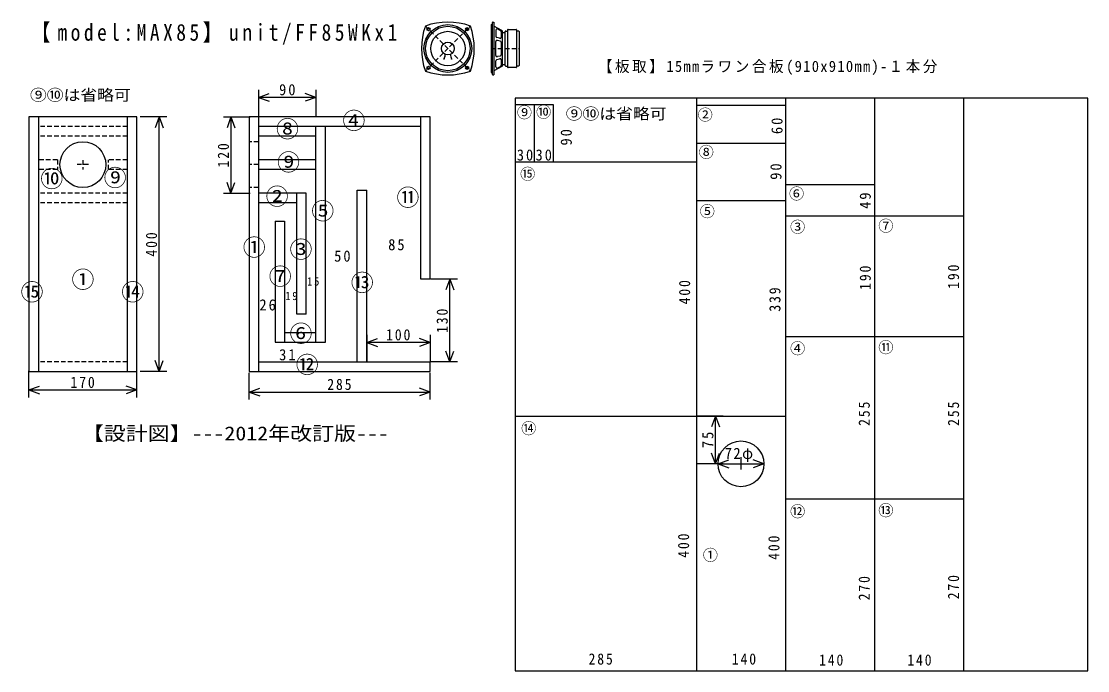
# Model space of a CAD drawing. Units: millimetres, scale not verified. Extents: x -941 to 736, y -447 to 574.
import ezdxf
from ezdxf.enums import TextEntityAlignment as Align

# ---------------------------------------------------------------- set-up
doc = ezdxf.new("R2010")
doc.units = ezdxf.units.MM
doc.header["$LTSCALE"] = 6
doc.linetypes.add('DASHED1', pattern=[1.8, 1.2, -0.6])
doc.layers.add('0-0', color=7, linetype='Continuous')
doc.styles.add('ＭＳ ゴシック', font='')
doc.styles.get('ＭＳ ゴシック').set_extended_font_data('MS Gothic')

msp = doc.modelspace()

# ---------------------------------------------------------------- linework, layer by layer
at = {"layer": '0-0'}
for p, q in [((-199.926, 490.332), (-199.926, 571.931)), ((-199.226, 572.631), (-197.676, 572.631)), ((-197.676, 572.631), (-197.676, 489.631)), ((-202.176, 568.631), (-202.176, 493.631)), ((-202.176, 568.631), (-199.926, 568.631)), ((-185.205, 559.203), (-197.676, 566.131)), ((-194.676, 559.973), (-194.676, 550.157)), ((-191.731, 561.735), (-187.231, 559.322)), ((-186.176, 557.559), (-186.176, 549.069)), ((-184.176, 504.808), (-184.176, 557.454)), ((-184.176, 556.131), (-180.176, 556.131)), ((-180.176, 504.631), (-180.176, 557.631)), ((-179.176, 558.631), (-176.176, 558.631)), ((-176.176, 560.432), (-176.176, 501.832)), ((-175.476, 561.131), (-162.876, 561.131)), ((-162.176, 560.432), (-162.176, 501.832)), ((-159.176, 558.631), (-162.176, 558.631)), ((-158.176, 557.631), (-158.176, 504.631)), ((-194.676, 520.291), (-194.676, 541.972)), ((-188.745, 547.152), (-193.244, 548.485)), ((-187.742, 542.924), (-192.243, 543.924)), ((-186.176, 540.972), (-186.176, 521.291)), ((-185.205, 503.06), (-197.676, 496.131)), ((-194.676, 502.29), (-194.676, 511.86)), ((-193.244, 513.778), (-188.745, 515.111)), ((-187.742, 519.339), (-192.243, 518.339)), ((-191.731, 500.527), (-187.231, 502.941)), ((-186.176, 513.193), (-186.176, 504.704)), ((-184.176, 506.131), (-180.176, 506.131)), ((-179.176, 503.631), (-176.176, 503.631)), ((-159.176, 503.631), (-162.176, 503.631)), ((-202.176, 493.631), (-199.926, 493.631)), ((-199.226, 489.631), (-197.676, 489.631)), ((-162.876, 501.132), (-175.476, 501.132)), ((120.622, 453.264), (120.622, -446.736)), ((260.622, 453.264), (260.622, -446.736)), ((400.622, 453.264), (400.622, -446.736)), ((540.622, 453.264), (540.622, -446.736)), ((-164.378, 443.264), (-104.378, 443.264)), ((-134.378, 443.264), (-134.378, 353.264)), ((-104.378, 443.264), (-104.378, 353.264)), ((120.622, 442.264), (260.622, 442.264)), ((-913.808, 423.601), (-913.808, 23.601)), ((-773.808, 23.601), (-773.808, 423.601)), ((-567.668, 423.601), (-567.668, 23.601)), ((-297.668, 168.601), (-297.668, 423.601)), ((-312.668, 408.601), (-567.668, 408.601)), ((-477.668, 69.601), (-477.668, 408.601)), ((-462.668, 69.601), (-462.668, 408.601)), ((-477.668, 393.601), (-567.668, 393.601)), ((120.622, 382.264), (260.622, 382.264)), ((-477.668, 356.101), (-567.668, 356.101)), ((-164.378, 353.264), (120.622, 353.264)), ((-477.668, 341.101), (-567.668, 341.101)), ((-492.668, 303.601), (-567.668, 303.601)), ((-492.668, 113.601), (-492.668, 303.601)), ((-412.668, 308.601), (-397.668, 308.601)), ((-412.668, 38.601), (-412.668, 308.601)), ((-397.668, 38.601), (-397.668, 308.601)), ((260.622, 317.264), (400.622, 317.264)), ((-507.668, 288.601), (-567.668, 288.601)), ((120.622, 292.264), (260.622, 292.264)), ((260.622, 268.264), (540.622, 268.264)), ((-541.668, 259.601), (-541.668, 69.601)), ((-526.668, 84.601), (-477.668, 84.601)), ((-541.668, 69.601), (-462.668, 69.601)), ((260.622, 78.264), (540.622, 78.264)), ((-567.668, 38.601), (-297.668, 38.601)), ((-297.668, 23.601), (-297.668, 38.601)), ((-582.668, 23.601), (-297.668, 23.601)), ((-164.378, -46.736), (260.622, -46.736)), ((190.622, -110.984), (190.622, -130.57)), ((181.276, -121.736), (198.857, -121.736)), ((260.622, -176.736), (540.622, -176.736))]:
    msp.add_line(p, q, dxfattribs=at)
at = {"layer": '0-0', "linetype": 'DASHED1'}
for p, q in [((-305.494, 495.776), (-234.783, 566.487)), ((-305.494, 566.487), (-234.783, 495.776)), ((-197.676, 559.602), (-197.676, 511.407)), ((-202.176, 531.131), (-158.176, 531.131)), ((-773.808, 408.601), (-913.808, 408.601)), ((-773.808, 393.601), (-913.808, 393.601)), ((-567.668, 384.601), (-582.668, 384.601)), ((-883.808, 356.101), (-913.808, 356.101)), ((-843.808, 355.676), (-843.808, 340.793)), ((-773.808, 356.101), (-803.808, 356.101)), ((-835.183, 348.601), (-852.857, 348.601)), ((-567.668, 348.601), (-582.668, 348.601)), ((-773.808, 303.601), (-913.808, 303.601)), ((-567.668, 312.601), (-582.668, 312.601)), ((-773.808, 288.601), (-913.808, 288.601)), ((-773.808, 38.601), (-913.808, 38.601))]:
    msp.add_line(p, q, dxfattribs=at)
at = {"layer": '0-0', "color": 4}
for p, q in [((-567.668, 466.352), (-567.668, 424.352)), ((-567.668, 454.352), (-550.754, 460.509)), ((-477.668, 454.352), (-567.668, 454.352)), ((-567.668, 454.352), (-550.754, 448.196)), ((-477.668, 454.352), (-494.583, 460.509)), ((-477.668, 454.352), (-494.583, 448.196)), ((-477.668, 466.352), (-477.668, 424.352)), ((-712.041, 423.601), (-754.041, 423.601)), ((-724.041, 423.601), (-730.198, 406.687)), ((-724.041, 23.601), (-724.041, 423.601)), ((-724.041, 423.601), (-717.885, 406.687)), ((-623.036, 423.601), (-581.036, 423.601)), ((-611.036, 423.601), (-617.193, 406.687)), ((-611.036, 423.601), (-611.036, 303.601)), ((-611.036, 423.601), (-604.88, 406.687)), ((-611.036, 303.601), (-617.193, 320.516)), ((-611.036, 303.601), (-604.88, 320.516)), ((-623.036, 303.601), (-581.036, 303.601)), ((-255.047, 168.601), (-297.047, 168.601)), ((-267.047, 168.601), (-273.203, 151.687)), ((-267.047, 38.601), (-267.047, 168.601)), ((-267.047, 168.601), (-260.89, 151.687)), ((-397.668, 81.171), (-397.668, 39.171)), ((-397.668, 69.171), (-380.754, 75.327)), ((-297.668, 69.171), (-397.668, 69.171)), ((-397.668, 69.171), (-380.754, 63.015)), ((-297.668, 69.171), (-314.583, 75.327)), ((-297.668, 69.171), (-314.583, 63.015)), ((-297.668, 81.171), (-297.668, 39.171)), ((-267.047, 38.601), (-273.203, 55.516)), ((-267.047, 38.601), (-260.89, 55.516)), ((-724.041, 23.601), (-730.198, 40.516)), ((-724.041, 23.601), (-717.885, 40.516)), ((-255.047, 38.601), (-297.047, 38.601)), ((-928.808, -17.518), (-928.808, 24.482)), ((-758.808, -17.518), (-758.808, 24.482)), ((-712.041, 23.601), (-754.041, 23.601)), ((-582.668, -20.782), (-582.668, 21.218)), ((-297.668, -20.782), (-297.668, 21.218)), ((-928.808, -5.518), (-911.894, 0.638)), ((-758.808, -5.518), (-775.723, 0.638)), ((-928.808, -5.518), (-758.808, -5.518)), ((-928.808, -5.518), (-911.894, -11.674)), ((-758.808, -5.518), (-775.723, -11.674)), ((-582.668, -8.782), (-565.754, -2.626)), ((-582.668, -8.782), (-297.668, -8.782)), ((-582.668, -8.782), (-565.754, -14.939)), ((-297.668, -8.782), (-314.583, -2.626)), ((-297.668, -8.782), (-314.583, -14.939)), ((162.54, -46.736), (120.54, -46.736)), ((150.54, -46.736), (144.384, -63.65)), ((150.54, -121.736), (150.54, -46.736)), ((150.54, -46.736), (156.697, -63.65)), ((150.54, -121.736), (144.384, -104.821)), ((150.54, -121.736), (156.697, -104.821)), ((154.622, -121.736), (171.536, -115.579)), ((226.622, -121.736), (209.707, -115.579)), ((162.54, -121.736), (120.54, -121.736)), ((154.622, -121.736), (226.622, -121.736)), ((154.622, -121.736), (171.536, -127.892)), ((226.622, -121.736), (209.707, -127.892))]:
    msp.add_line(p, q, dxfattribs=at)
at = {"layer": '0-0'}
for points in [[(-164.378, -446.736), (735.622, -446.736), (735.622, 453.264), (-164.378, 453.264)], [(-928.808, 23.601), (-758.808, 23.601), (-758.808, 423.601), (-928.808, 423.601)]]:
    msp.add_lwpolyline(points, close=True, dxfattribs=at)
for points in [[(-297.668, 423.601), (-582.668, 423.601), (-582.668, 23.601)], [(-297.668, 168.601), (-312.668, 168.601), (-312.668, 423.601)], [(-492.668, 113.601), (-507.668, 113.601), (-507.668, 303.601)], [(-541.668, 259.601), (-526.668, 259.601), (-526.668, 69.601)]]:
    msp.add_lwpolyline(points, dxfattribs=at)
at = {"layer": '0-0', "linetype": 'DASHED1'}
for points in [[(-883.808, 356.101), (-883.808, 341.101), (-913.808, 341.101)], [(-773.808, 341.101), (-803.808, 341.101), (-803.808, 356.101)]]:
    msp.add_lwpolyline(points, dxfattribs=at)
at = {"layer": '0-0'}
for centre, radius in [((-270.138, 531.131), 37.5), ((-270.138, 531.131), 35), ((-300.544, 561.537), 2.5), ((-270.138, 531.131), 27), ((-239.733, 561.537), 2.5), ((-270.138, 531.131), 10), ((-300.544, 500.726), 2.5), ((-276.138, 514.563), 0.2), ((-264.138, 514.563), 0.2), ((-239.733, 500.726), 2.5), ((-843.808, 348.601), 36), ((190.622, -121.736), 36)]:
    msp.add_circle(centre, radius, dxfattribs=at)
for centre, radius, start, end in [((-270.138, 467.845), 104.786, 70.28108, 109.71875), ((-199.226, 571.931), 0.7, 90, 180), ((-206.852, 531.131), 104.786, 160.28108, 199.71875), ((-333.425, 531.131), 104.786, 340.28108, 19.71875), ((-192.676, 559.973), 2, 61.79231, 180), ((-188.176, 557.559), 2, 0, 61.79099), ((-186.176, 557.454), 2, 0, 60.94366), ((-179.176, 557.631), 1, 90, 180), ((-175.476, 560.432), 0.7, 90, 180), ((-162.876, 560.432), 0.7, 0, 90), ((-159.176, 557.631), 1, 0, 90), ((-192.676, 550.403), 2, 180, 253.49551), ((-192.676, 541.972), 2, 77.47124, 180), ((-188.176, 549.069), 2, 253.49654, 0), ((-188.176, 540.972), 2, 0, 77.47124), ((-291.053, 522.564), 16.925, 331.78838, 357.97403), ((-249.224, 522.564), 16.925, 182.02293, 208.21141), ((-192.676, 520.291), 2, 180, 282.52852), ((-188.176, 521.291), 2, 282.52852, 0), ((-192.676, 511.86), 2, 106.50568, 180), ((-188.176, 513.193), 2, 0, 106.50424), ((-188.176, 504.704), 2, 298.20877, 0), ((-186.176, 504.808), 2, 299.05536, 0), ((-179.176, 504.631), 1, 180, 270), ((-159.176, 504.631), 1, 270, 0), ((-270.138, 594.418), 104.786, 250.28108, 289.71875), ((-199.226, 490.332), 0.7, 180, 270), ((-192.676, 502.29), 2, 180, 298.20744), ((-175.476, 501.832), 0.7, 180, 270), ((-162.876, 501.832), 0.7, 270, 0)]:
    msp.add_arc(centre, radius, start, end, dxfattribs=at)
at = {"layer": '0-0', "linetype": 'DASHED1'}
msp.add_arc((-291.053, 522.564), 16.925, 331.78835, 357.97682, dxfattribs=at)

# ---------------------------------------------------------------- texts
at = {"layer": '0-0', "style": 'ＭＳ ゴシック'}
for s, height, width, p in [('⑨⑩は省略可', 17.6, 1.1, (-927.047, 443.938)), ('⑨⑩は省略可', 17.6, 1.1, (-84.87, 414.56)), ('【設計図】---2012年改訂版---', 21.99, 1.15, (-845.44, -91.399))]:
    msp.add_text(s, height=height, dxfattribs=dict(at, width=width)).set_placement(p, align=Align.BOTTOM_LEFT)
for s, p in [('⑨', (-161.758, 416.547)), ('⑩', (-131.593, 417.283)), ('②', (122.409, 412.927)), ('⑧', (124.041, 354.171)), ('⑮', (-156.684, 319.896)), ('⑥', (266.036, 288.886)), ('⑤', (125.674, 261.14)), ('③', (267.668, 236.658)), ('⑦', (406.399, 238.29)), ('④', (267.668, 45.699)), ('⑪', (406.399, 47.332)), ('⑭', (-155.052, -79.974)), ('⑬', (406.399, -208.912)), ('⑫', (267.668, -210.544)), ('①', (130.57, -279.093))]:
    msp.add_text(s, height=17.6, dxfattribs=at).set_placement(p, align=Align.BOTTOM_LEFT)
at = {"layer": '0-0', "color": 5, "style": 'ＭＳ ゴシック'}
for s, p in [('⑧', (-540.233, 383.549)), ('④', (-435.777, 396.606)), ('⑨', (-538.601, 331.321)), ('⑩', (-910.725, 305.207)), ('⑨', (-811.166, 306.839)), ('②', (-556.554, 277.461)), ('⑪', (-350.907, 275.829)), ('⑤', (-484.741, 254.611)), ('①', (-592.461, 197.487)), ('③', (-519.016, 194.223)), ('①', (-861.762, 146.891)), ('⑦', (-551.658, 151.788)), ('⑬', (-422.72, 141.995)), ('⑮', (-941.816, 127.238)), ('⑭', (-783.47, 127.238)), ('⑥', (-519.016, 62.021)), ('⑫', (-509.223, 13.057))]:
    msp.add_text(s, height=26.39, dxfattribs=at).set_placement(p, align=Align.BOTTOM_LEFT)
at = {"layer": '0-0', "color": 5, "insert": (-925.415, 536.969), "char_height": 26.39, "attachment_point": 7, "style": 'ＭＳ ゴシック'}
msp.add_mtext('\\T1.36;\\W0.85;【model:MAX85】unit/FF85WKx1', dxfattribs=at)
at = {"layer": '0-0', "attachment_point": 7, "style": 'ＭＳ ゴシック'}
for s, insert, char_height in [('\\T1.18;\\W0.95;【板取】15mmラワン合板(910x910mm)-１本分', (-34.275, 489.637), 17.6), ('\\T1.27;\\W0.95;90', (-535.418, 457.352), 17.6), ('\\T1.27;\\W0.95;30', (-161.758, 354.746), 17.6), ('\\T1.27;\\W0.95;30', (-132.329, 354.746), 17.6), ('\\T1.27;\\W0.95;85', (-363.964, 213.808), 17.6), ('\\T1.27;\\W0.95;50', (-448.834, 195.855), 17.6), ('\\T1.36;\\W0.9;15', (-491.269, 158.316), 13.2), ('\\T1.27;\\W0.95;26', (-566.347, 119.145), 17.6), ('\\T1.36;\\W0.9;19', (-525.544, 135.466), 13.2), ('\\T1.27;\\W0.9;100', (-367.168, 72.171), 17.6), ('\\T1.27;\\W0.95;31', (-535.337, 40.803), 17.6), ('\\T1.27;\\W0.9;170', (-863.308, -2.518), 17.6), ('\\T1.27;\\W0.9;285', (-459.668, -5.782), 17.6), ('\\T1.2;\\W0.95;72φ', (165.122, -118.736), 17.6), ('\\T1.27;\\W0.9;285', (-48.964, -437.409), 17.6), ('\\T1.27;\\W0.9;140', (176.269, -437.409), 17.6), ('\\T1.27;\\W0.9;140', (313.368, -439.041), 17.6), ('\\T1.27;\\W0.9;140', (452.098, -439.041), 17.6)]:
    msp.add_mtext(s, dxfattribs=dict(at, insert=insert, char_height=char_height))
at = {"layer": '0-0', "char_height": 17.6, "attachment_point": 7, "rotation": 90, "style": 'ＭＳ ゴシック'}
for s, insert in [('\\T1.27;\\W0.95;60', (256.244, 396.606)), ('\\T1.27;\\W0.95;90', (-75.078, 378.653)), ('\\T1.27;\\W0.9;120', (-614.036, 344.101)), ('\\T1.27;\\W0.95;90', (254.611, 324.793)), ('\\T1.27;\\W0.95;49', (394.974, 279.093)), ('\\T1.27;\\W0.9;400', (-727.041, 204.101)), ('\\T1.27;\\W0.9;190', (394.974, 151.788)), ('\\T1.27;\\W0.9;190', (533.705, 153.42)), ('\\T1.27;\\W0.9;400', (110.984, 128.938)), ('\\T1.27;\\W0.9;339', (252.979, 117.513)), ('\\T1.27;\\W0.9;130', (-270.047, 84.101)), ('\\T1.27;\\W0.9;255', (393.342, -62.021)), ('\\T1.27;\\W0.9;255', (533.705, -62.021)), ('\\T1.27;\\W0.95;75', (147.54, -96.986)), ('\\T1.27;\\W0.9;400', (109.352, -269.301)), ('\\T1.27;\\W0.9;400', (251.347, -272.565)), ('\\T1.27;\\W0.9;270', (393.342, -336.218)), ('\\T1.27;\\W0.9;270', (533.705, -334.585))]:
    msp.add_mtext(s, dxfattribs=dict(at, insert=insert))

doc.saveas('drawing.dxf')
